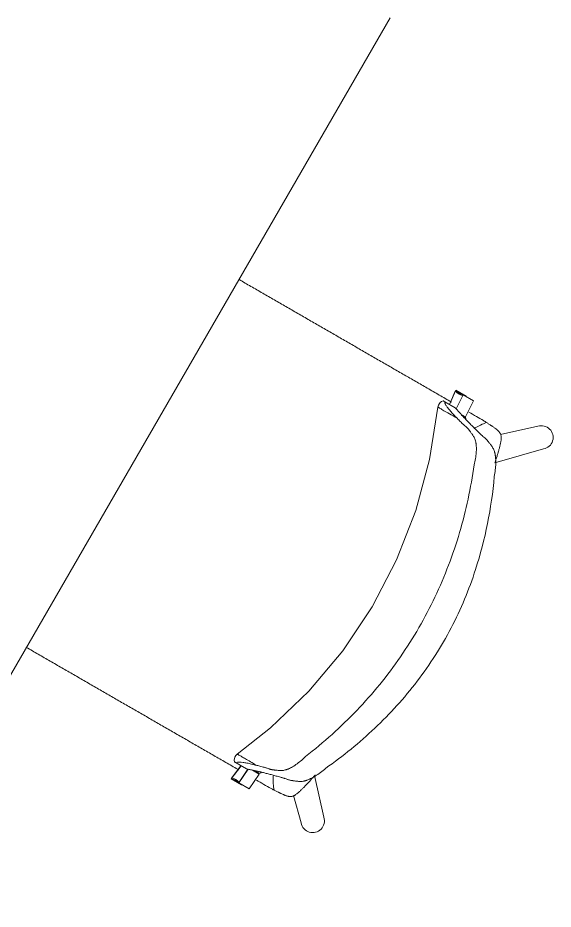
# Model space of a CAD drawing. Header units: millimetres. Extents: x 155927 to 295199, y -4084 to 97293.
# Drawn here: x 183961 to 184559, y 23214 to 24210 of the extents above; entities that cross this region are included whole.
import ezdxf

# ---------------------------------------------------------------- set-up
doc = ezdxf.new("R2010")
doc.units = ezdxf.units.MM
doc.header["$MEASUREMENT"] = 0
doc.layers.add('I-FURN', color=8, linetype='CONTINUOUS', lineweight=9)

msp = doc.modelspace()

# ---------------------------------------------------------------- linework, layer by layer
at = {"layer": 'I-FURN'}
for p, q in [((183801.82, 23213.69), (184376.8, 24209.64)), ((184449.5, 23792.65), (184443.07, 23777.62)), ((184449.95, 23793.48), (184443.15, 23777.58)), ((184461.5, 23786.82), (184449.95, 23793.48)), ((184450.55, 23772.72), (184458.2, 23788.34)), ((184458.2, 23788.34), (184469.75, 23781.68)), ((184430.04, 23774.62), (184420.89, 23716.23)), ((184430.6, 23776.7), (184430.04, 23774.62)), ((184431.73, 23778.67), (184430.6, 23776.7)), ((184432.74, 23779.8), (184431.73, 23778.67)), ((184434.24, 23780.94), (184432.74, 23779.8)), ((184435.96, 23781.73), (184434.24, 23780.94)), ((184437.75, 23780.69), (184449.55, 23773.88)), ((184469.75, 23781.68), (184460.98, 23763.76)), ((184460.98, 23763.76), (184455.86, 23766.71)), ((184460.52, 23762.92), (184457.91, 23764.43)), ((184541.64, 23753.22), (184499.84, 23743.89)), ((184493.57, 23712.41), (184548.06, 23727.9)), ((184420.89, 23716.23), (184405.48, 23659.17)), ((184405.48, 23659.17), (184383.99, 23604.09)), ((184383.99, 23604.09), (184356.68, 23551.65)), ((184356.68, 23551.65), (184323.85, 23502.47)), ((184323.85, 23502.47), (184285.9, 23457.12)), ((184285.9, 23457.12), (184243.27, 23416.14)), ((184243.27, 23416.14), (184206.15, 23386.85)), ((184203.49, 23383.36), (184204.64, 23385.32)), ((184204.64, 23385.32), (184206.15, 23386.85)), ((184202.79, 23380.05), (184203.02, 23381.92)), ((184202.96, 23378.17), (184202.79, 23380.05)), ((184203.02, 23381.92), (184203.49, 23383.36)), ((184204.75, 23377.13), (184216.56, 23370.32)), ((184210.27, 23373.94), (184199.32, 23359.33)), ((184210.15, 23374.02), (184199.78, 23360.17)), ((184207.9, 23354.76), (184218.16, 23370.02)), ((184208.35, 23355.6), (184218.06, 23370.04)), ((184230.58, 23364.65), (184219.45, 23348.09)), ((184222.93, 23369.07), (184230.58, 23364.65)), ((184225.92, 23368.44), (184231.03, 23365.49)), ((184199.32, 23359.33), (184210.87, 23352.67)), ((184219.45, 23348.09), (184207.9, 23354.76)), ((184302.77, 23316.44), (184292.41, 23362.96)), ((184268.78, 23340.58), (184277.45, 23310.03))]:
    msp.add_line(p, q, dxfattribs=at)
for centre, start, end in [((184545.69, 23740.77), 280.41756, 108.03379), ((184290.32, 23312.39), 190.39413, 18.01036)]:
    msp.add_arc(centre, 13.09, start, end, dxfattribs=at)
for centre, start_param, end_param in [((184462.41, 23804.23), 5.960696, 6.540192), ((184462.87, 23805.07), 5.960696, 6.540192), ((184195.75, 23342.35), 2.884586, 3.464082), ((184196.2, 23343.19), 2.884586, 3.464082), ((184207.29, 23335.69), 3.380441, 3.464082)]:
    msp.add_ellipse(centre, major_axis=(-8.7, -15.06), ratio=0.978487, start_param=start_param, end_param=end_param, dxfattribs=at)
for points, knots in [([(184207.74, 23917.4), (184207.92, 23917.29), (184210.26, 23915.94), (184214.78, 23913.33), (184221.37, 23909.53), (184227.98, 23905.71), (184236.7, 23900.67), (184247.51, 23894.43), (184258.3, 23888.21), (184266.99, 23883.19), (184273.6, 23879.37), (184280.21, 23875.55), (184288.94, 23870.51), (184299.78, 23864.26), (184312.74, 23856.78), (184325.87, 23849.19), (184338.98, 23841.62), (184351.87, 23834.18), (184362.65, 23827.96), (184371.34, 23822.94), (184377.95, 23819.13), (184384.51, 23815.34), (184393.09, 23810.39), (184403.68, 23804.27), (184414.39, 23798.09), (184423.14, 23793.03), (184429.84, 23789.17), (184436.6, 23785.26), (184441.66, 23782.34), (184444.49, 23780.71), (184445.1, 23780.36)], [-0.7515277, -0.7515277, -0.7515277, -0.7515277, -0.75, -0.7321429, -0.7142857, -0.6964286, -0.6785714, -0.6428571, -0.6071429, -0.5892857, -0.5714286, -0.5535714, -0.5357143, -0.5, -0.4642857, -0.4285714, -0.3928571, -0.3571429, -0.3214286, -0.3035714, -0.2857143, -0.2678571, -0.25, -0.2142857, -0.1785714, -0.1607143, -0.1428571, -0.125, -0.1071429, -0.1022726, -0.1022726, -0.1022726, -0.1022726]), ([(184430.04, 23774.62), (184430.04, 23774.62), (184430.16, 23774.55), (184430.61, 23774.29), (184431.39, 23773.84), (184433.12, 23772.84), (184436.5, 23770.89), (184442.74, 23767.29), (184448.39, 23764.03), (184451.65, 23762.15)], [0.3374293, 0.3374293, 0.3374293, 0.3374293, 0.3888889, 0.4444444, 0.5138889, 0.5833333, 0.7222222, 0.8611111, 1, 1, 1, 1]), ([(184454.52, 23768.2), (184455.81, 23766.67), (184458.09, 23764.14), (184461.71, 23760.37), (184464.69, 23757.36), (184467.79, 23754.25), (184471.08, 23750.98), (184474.04, 23748.02), (184476.51, 23745.59), (184478.08, 23744.02), (184479.37, 23742.82), (184480.67, 23741.71), (184482, 23740.63), (184483.34, 23739.45), (184484.34, 23738.48), (184485.17, 23737.58), (184485.74, 23736.88), (184486.07, 23736.46), (184486.32, 23736.14), (184486.56, 23735.8), (184486.9, 23735.37), (184487.5, 23734.6), (184488.4, 23733.48), (184489.5, 23732.08), (184490.58, 23730.57), (184491.61, 23728.92), (184492.53, 23727.08), (184493.19, 23725.36), (184493.57, 23724.05), (184493.75, 23723.26), (184493.88, 23722.66), (184494, 23722.03), (184494.14, 23721.19), (184494.36, 23719.67), (184494.59, 23717.38), (184494.72, 23714.44), (184494.7, 23710.28), (184494.29, 23704.63), (184493.53, 23699.61), (184493.03, 23696.98)], [0, 0, 0, 0, 0.142857, 0.214286, 0.285714, 0.357143, 0.428571, 0.5, 0.535714, 0.571429, 0.589286, 0.607143, 0.642857, 0.660714, 0.678571, 0.696429, 0.705357, 0.709821, 0.714286, 0.71875, 0.723214, 0.732143, 0.75, 0.767857, 0.785714, 0.803571, 0.821429, 0.839286, 0.848214, 0.852679, 0.857143, 0.861607, 0.866071, 0.875, 0.892857, 0.910714, 0.928571, 0.964286, 1, 1, 1, 1]), ([(184461.21, 23760.98), (184461.18, 23761.46), (184461.11, 23762.44), (184461, 23763.32), (184460.93, 23763.76)], [-0.5281276, -0.5281276, -0.5281276, -0.5281276, -0.3333333, -0.1258677, -0.1258677, -0.1258677, -0.1258677]), ([(184470.45, 23710.02), (184471.08, 23712.52), (184472.11, 23717.3), (184472.81, 23722.73), (184473.04, 23726.74), (184473.05, 23729.59), (184472.92, 23731.81), (184472.77, 23733.3), (184472.67, 23734.13), (184472.58, 23734.74), (184472.48, 23735.33), (184472.32, 23736.11), (184471.99, 23737.42), (184471.39, 23739.14), (184470.5, 23741.02), (184469.5, 23742.72), (184468.45, 23744.28), (184467.4, 23745.72), (184466.55, 23746.84), (184465.99, 23747.6), (184465.68, 23748.03), (184465.46, 23748.35), (184465.24, 23748.66), (184464.95, 23749.06), (184464.44, 23749.72), (184463.72, 23750.54), (184462.87, 23751.39), (184461.74, 23752.41), (184460.6, 23753.32), (184459.45, 23754.3), (184458.57, 23755.13), (184457.7, 23756.01), (184456.53, 23757.17), (184454.49, 23759.22), (184452.78, 23760.98), (184451.65, 23762.15)], [0, 0, 0, 0, 0.0625, 0.125, 0.15625, 0.1875, 0.21875, 0.234375, 0.242188, 0.25, 0.257812, 0.265625, 0.28125, 0.3125, 0.34375, 0.375, 0.40625, 0.4375, 0.46875, 0.484375, 0.492188, 0.5, 0.507812, 0.515625, 0.53125, 0.5625, 0.59375, 0.625, 0.6875, 0.71875, 0.75, 0.78125, 0.8125, 0.875, 1, 1, 1, 1]), ([(184484.34, 23757.46), (184482.02, 23756.63), (184477.65, 23754.76), (184473.31, 23752.34), (184471.12, 23750.9), (184470.79, 23750.67)], [0, 0, 0, 0, 0.02777778, 0.05555556, 0.06066679, 0.06066679, 0.06066679, 0.06066679]), ([(184484.34, 23757.46), (184485.24, 23756.87), (184486.63, 23755.96), (184488.26, 23754.89), (184489.18, 23754.28), (184489.86, 23753.82), (184490.53, 23753.37), (184491.36, 23752.8), (184492.37, 23752.11), (184493.38, 23751.4), (184494.1, 23750.87), (184494.52, 23750.56), (184494.84, 23750.33), (184495.15, 23750.09), (184495.56, 23749.77), (184496.26, 23749.22), (184497.19, 23748.43), (184498.19, 23747.47), (184499.04, 23746.48), (184499.78, 23745.33), (184500.35, 23743.96), (184500.66, 23742.67), (184500.79, 23741.58), (184500.82, 23740.78), (184500.82, 23739.98), (184500.77, 23738.88), (184500.61, 23737.45), (184500.33, 23735.67), (184499.96, 23733.83), (184499.55, 23732.06), (184499.15, 23730.46), (184498.74, 23728.9), (184498.28, 23727.23), (184497.76, 23725.41), (184497.05, 23722.97), (184495.72, 23718.63), (184494.55, 23714.97), (184493.81, 23712.7)], [0, 0, 0, 0, 0.0625, 0.09375, 0.109375, 0.125, 0.140625, 0.15625, 0.1875, 0.21875, 0.234375, 0.242188, 0.25, 0.257812, 0.265625, 0.28125, 0.3125, 0.34375, 0.375, 0.40625, 0.4375, 0.46875, 0.484375, 0.5, 0.515625, 0.53125, 0.5625, 0.59375, 0.625, 0.65625, 0.6875, 0.71875, 0.75, 0.78125, 0.8125, 0.875, 1, 1, 1, 1]), ([(184282.31, 23384.15), (184292.49, 23392.06), (184312.21, 23408.58), (184349.17, 23444.49), (184389.99, 23494.49), (184428.73, 23561.59), (184451.62, 23621.94), (184464.25, 23671.9), (184468.69, 23697.24), (184470.45, 23710.02)], [-1, -1, -1, -1, -0.9, -0.8, -0.6, -0.4, -0.2, -0.1, 0, 0, 0, 0]), ([(184493.03, 23696.98), (184491.47, 23679.33), (184486.45, 23644.3), (184471.65, 23587.11), (184446.75, 23526.98), (184408.54, 23467.1), (184368.82, 23423.29), (184333.35, 23392.13), (184314.56, 23377.9), (184304.89, 23371.11)], [-1, -1, -1, -1, -0.863636, -0.727273, -0.545455, -0.363636, -0.181818, -0.090909, 0, 0, 0, 0]), ([(184207.7, 23369.33), (184207.31, 23369.55), (184202.52, 23372.32), (184193.17, 23377.72), (184179.82, 23385.42), (184166.78, 23392.96), (184155.96, 23399.2), (184147.24, 23404.24), (184140.6, 23408.07), (184133.95, 23411.91), (184125.21, 23416.95), (184114.4, 23423.19), (184103.64, 23429.41), (184094.98, 23434.41), (184088.42, 23438.19), (184081.87, 23441.98), (184073.24, 23446.96), (184062.55, 23453.13), (184051.84, 23459.31), (184043.16, 23464.32), (184036.56, 23468.14), (184029.93, 23471.96), (184021.19, 23477.01), (184010.3, 23483.3), (183997.21, 23490.86), (183983.91, 23498.53), (183974.99, 23503.68), (183970.52, 23506.26), (183970.39, 23506.34)], [-0.896036, -0.896036, -0.896036, -0.896036, -0.8928571, -0.8571429, -0.8214286, -0.7857143, -0.75, -0.7321429, -0.7142857, -0.6964286, -0.6785714, -0.6428571, -0.6071429, -0.5892857, -0.5714286, -0.5535714, -0.5357143, -0.5, -0.4642857, -0.4464286, -0.4285714, -0.4107143, -0.3928571, -0.3571429, -0.3214286, -0.2857143, -0.25, -0.2489174, -0.2489174, -0.2489174, -0.2489174]), ([(184227.76, 23374.37), (184225.16, 23375.87), (184220.51, 23378.56), (184214.98, 23381.75), (184210.86, 23384.13), (184208.57, 23385.45), (184207.33, 23386.17), (184206.69, 23386.54), (184206.27, 23386.78), (184206.15, 23386.85), (184206.15, 23386.85)], [0, 0, 0, 0, 0.1111111, 0.2222222, 0.3333333, 0.4444444, 0.5, 0.5555556, 0.6111111, 0.6625707, 0.6625707, 0.6625707, 0.6625707]), ([(184203.86, 23377.65), (184203.77, 23377.7), (184203.34, 23377.95), (184202.9, 23378.2), (184202.98, 23378.15), (184203.56, 23377.82), (184204.27, 23377.41), (184204.75, 23377.13)], [0.4715341, 0.4715341, 0.4715341, 0.4715341, 0.5, 0.625, 0.75, 0.875, 1, 1, 1, 1]), ([(184227.76, 23374.37), (184229.34, 23373.98), (184231.72, 23373.37), (184234.51, 23372.63), (184236.1, 23372.2), (184237.31, 23371.88), (184238.46, 23371.54), (184239.88, 23371.03), (184241.24, 23370.5), (184242.69, 23370.03), (184243.86, 23369.71), (184244.93, 23369.5), (184245.75, 23369.39), (184246.24, 23369.34), (184246.62, 23369.31), (184247.01, 23369.27), (184247.53, 23369.22), (184248.47, 23369.12), (184249.87, 23368.95), (184251.64, 23368.75), (184253.51, 23368.62), (184255.48, 23368.61), (184257.55, 23368.78), (184259.35, 23369.12), (184260.65, 23369.48), (184261.4, 23369.74), (184261.97, 23369.95), (184262.54, 23370.18), (184263.31, 23370.5), (184264.67, 23371.11), (184266.66, 23372.12), (184269.12, 23373.55), (184272.48, 23375.75), (184276.83, 23379.07), (184280.46, 23382.35), (184282.31, 23384.15)], [0, 0, 0, 0, 0.125, 0.1875, 0.21875, 0.25, 0.28125, 0.3125, 0.375, 0.40625, 0.4375, 0.46875, 0.484375, 0.492188, 0.5, 0.507812, 0.515625, 0.53125, 0.5625, 0.59375, 0.625, 0.65625, 0.6875, 0.71875, 0.734375, 0.742188, 0.75, 0.757812, 0.765625, 0.78125, 0.8125, 0.84375, 0.875, 0.9375, 1, 1, 1, 1]), ([(184304.89, 23371.11), (184302.86, 23369.37), (184298.9, 23366.2), (184294.2, 23363.02), (184290.61, 23360.92), (184288.01, 23359.57), (184285.91, 23358.62), (184284.48, 23358.05), (184283.68, 23357.75), (184283.08, 23357.54), (184282.49, 23357.35), (184281.72, 23357.12), (184280.39, 23356.78), (184278.58, 23356.49), (184276.52, 23356.38), (184274.57, 23356.44), (184272.73, 23356.62), (184270.96, 23356.87), (184269.55, 23357.09), (184268.58, 23357.23), (184268.04, 23357.3), (184267.63, 23357.35), (184267.22, 23357.4), (184266.69, 23357.48), (184265.8, 23357.63), (184264.61, 23357.89), (184263.27, 23358.28), (184261.58, 23358.84), (184259.98, 23359.45), (184258.36, 23360.03), (184257.1, 23360.41), (184255.81, 23360.77), (184254.12, 23361.24), (184251.19, 23362.04), (184247.15, 23363.13), (184242.67, 23364.34), (184238.43, 23365.47), (184234.33, 23366.54), (184230.52, 23367.48), (184227.04, 23368.26), (184224.94, 23368.68), (184223.96, 23368.85)], [0, 0, 0, 0, 0.035714, 0.071429, 0.089286, 0.107143, 0.125, 0.133929, 0.138393, 0.142857, 0.147321, 0.151786, 0.160714, 0.178571, 0.196429, 0.214286, 0.232143, 0.25, 0.267857, 0.276786, 0.28125, 0.285714, 0.290179, 0.294643, 0.303571, 0.321429, 0.339286, 0.357143, 0.392857, 0.410714, 0.428571, 0.446429, 0.464286, 0.5, 0.571429, 0.642857, 0.714286, 0.785714, 0.857143, 0.928571, 1, 1, 1, 1]), ([(184230.96, 23365.48), (184231.38, 23365.66), (184232.23, 23366.03), (184233.12, 23366.45), (184233.55, 23366.66)], [-0.8810546, -0.8810546, -0.8810546, -0.8810546, -0.6666667, -0.4718724, -0.4718724, -0.4718724, -0.4718724]), ([(184246.44, 23363.37), (184246.36, 23362.48), (184246.13, 23359.37), (184246.21, 23353.89), (184246.77, 23349.17), (184247.21, 23346.75)], [0.93303317, 0.93303317, 0.93303317, 0.93303317, 0.94444444, 0.97222222, 1, 1, 1, 1]), ([(184290.72, 23360.93), (184289.12, 23359.16), (184286.54, 23356.31), (184283.44, 23352.99), (184281.69, 23351.15), (184280.37, 23349.79), (184279.15, 23348.56), (184278.01, 23347.43), (184276.82, 23346.28), (184275.49, 23345.05), (184274.08, 23343.8), (184272.69, 23342.67), (184271.52, 23341.82), (184270.59, 23341.22), (184269.91, 23340.82), (184269.19, 23340.45), (184268.19, 23340.01), (184266.92, 23339.64), (184265.44, 23339.44), (184264.07, 23339.51), (184262.8, 23339.75), (184261.46, 23340.14), (184260.32, 23340.55), (184259.49, 23340.88), (184259.01, 23341.07), (184258.65, 23341.23), (184258.28, 23341.38), (184257.81, 23341.59), (184256.99, 23341.95), (184255.87, 23342.47), (184254.76, 23343), (184253.85, 23343.44), (184253.13, 23343.79), (184252.39, 23344.15), (184251.4, 23344.64), (184249.66, 23345.51), (184248.18, 23346.26), (184247.21, 23346.75)], [0, 0, 0, 0, 0.125, 0.1875, 0.21875, 0.25, 0.28125, 0.3125, 0.34375, 0.375, 0.40625, 0.4375, 0.46875, 0.484375, 0.5, 0.515625, 0.53125, 0.5625, 0.59375, 0.625, 0.65625, 0.6875, 0.71875, 0.734375, 0.742188, 0.75, 0.757812, 0.765625, 0.78125, 0.8125, 0.84375, 0.859375, 0.875, 0.890625, 0.90625, 0.9375, 1, 1, 1, 1])]:
    msp.add_open_spline(points, degree=3, knots=knots, dxfattribs=at)
for points in [[(184437.75, 23780.69), (184437.27, 23780.97), (184436.56, 23781.38), (184435.98, 23781.72), (184435.89, 23781.77), (184436.3, 23781.53), (184436.63, 23781.34)], [(184451.65, 23762.15), (184450.16, 23763.63), (184447.39, 23766.48), (184443.93, 23770.39), (184441.04, 23773.81), (184438.96, 23776.72), (184437.86, 23779.08), (184437.7, 23780.23), (184437.75, 23780.69)], [(184449.55, 23773.88), (184450.3, 23773), (184451.85, 23771.17), (184453.59, 23769.21), (184454.52, 23768.2)], [(184464.68, 23769.05), (184470.32, 23765.8), (184475.79, 23762.64), (184481.11, 23759.57)], [(184481.11, 23759.57), (184481.65, 23759.22), (184482.73, 23758.52), (184483.8, 23757.81), (184484.34, 23757.46)], [(184204.75, 23377.13), (184205.13, 23377.41), (184206.2, 23377.84), (184208.8, 23378.07), (184212.36, 23377.72), (184216.76, 23376.93), (184221.88, 23375.89), (184225.74, 23374.92), (184227.76, 23374.37)], [(184223.96, 23368.85), (184222.62, 23369.16), (184220.05, 23369.68), (184217.69, 23370.11), (184216.56, 23370.32)], [(184243.78, 23348.5), (184238.49, 23351.55), (184233.03, 23354.7), (184227.4, 23357.96)], [(184290.72, 23360.93), (184291.53, 23361.87), (184292.34, 23362.81), (184293.15, 23363.75)], [(184293.11, 23363.71), (184292.31, 23362.78), (184291.52, 23361.86), (184290.72, 23360.93)], [(184247.21, 23346.75), (184246.64, 23347.04), (184245.5, 23347.62), (184244.35, 23348.21), (184243.78, 23348.5)]]:
    msp.add_open_spline(points, degree=3, dxfattribs=at)

doc.saveas('drawing.dxf')
